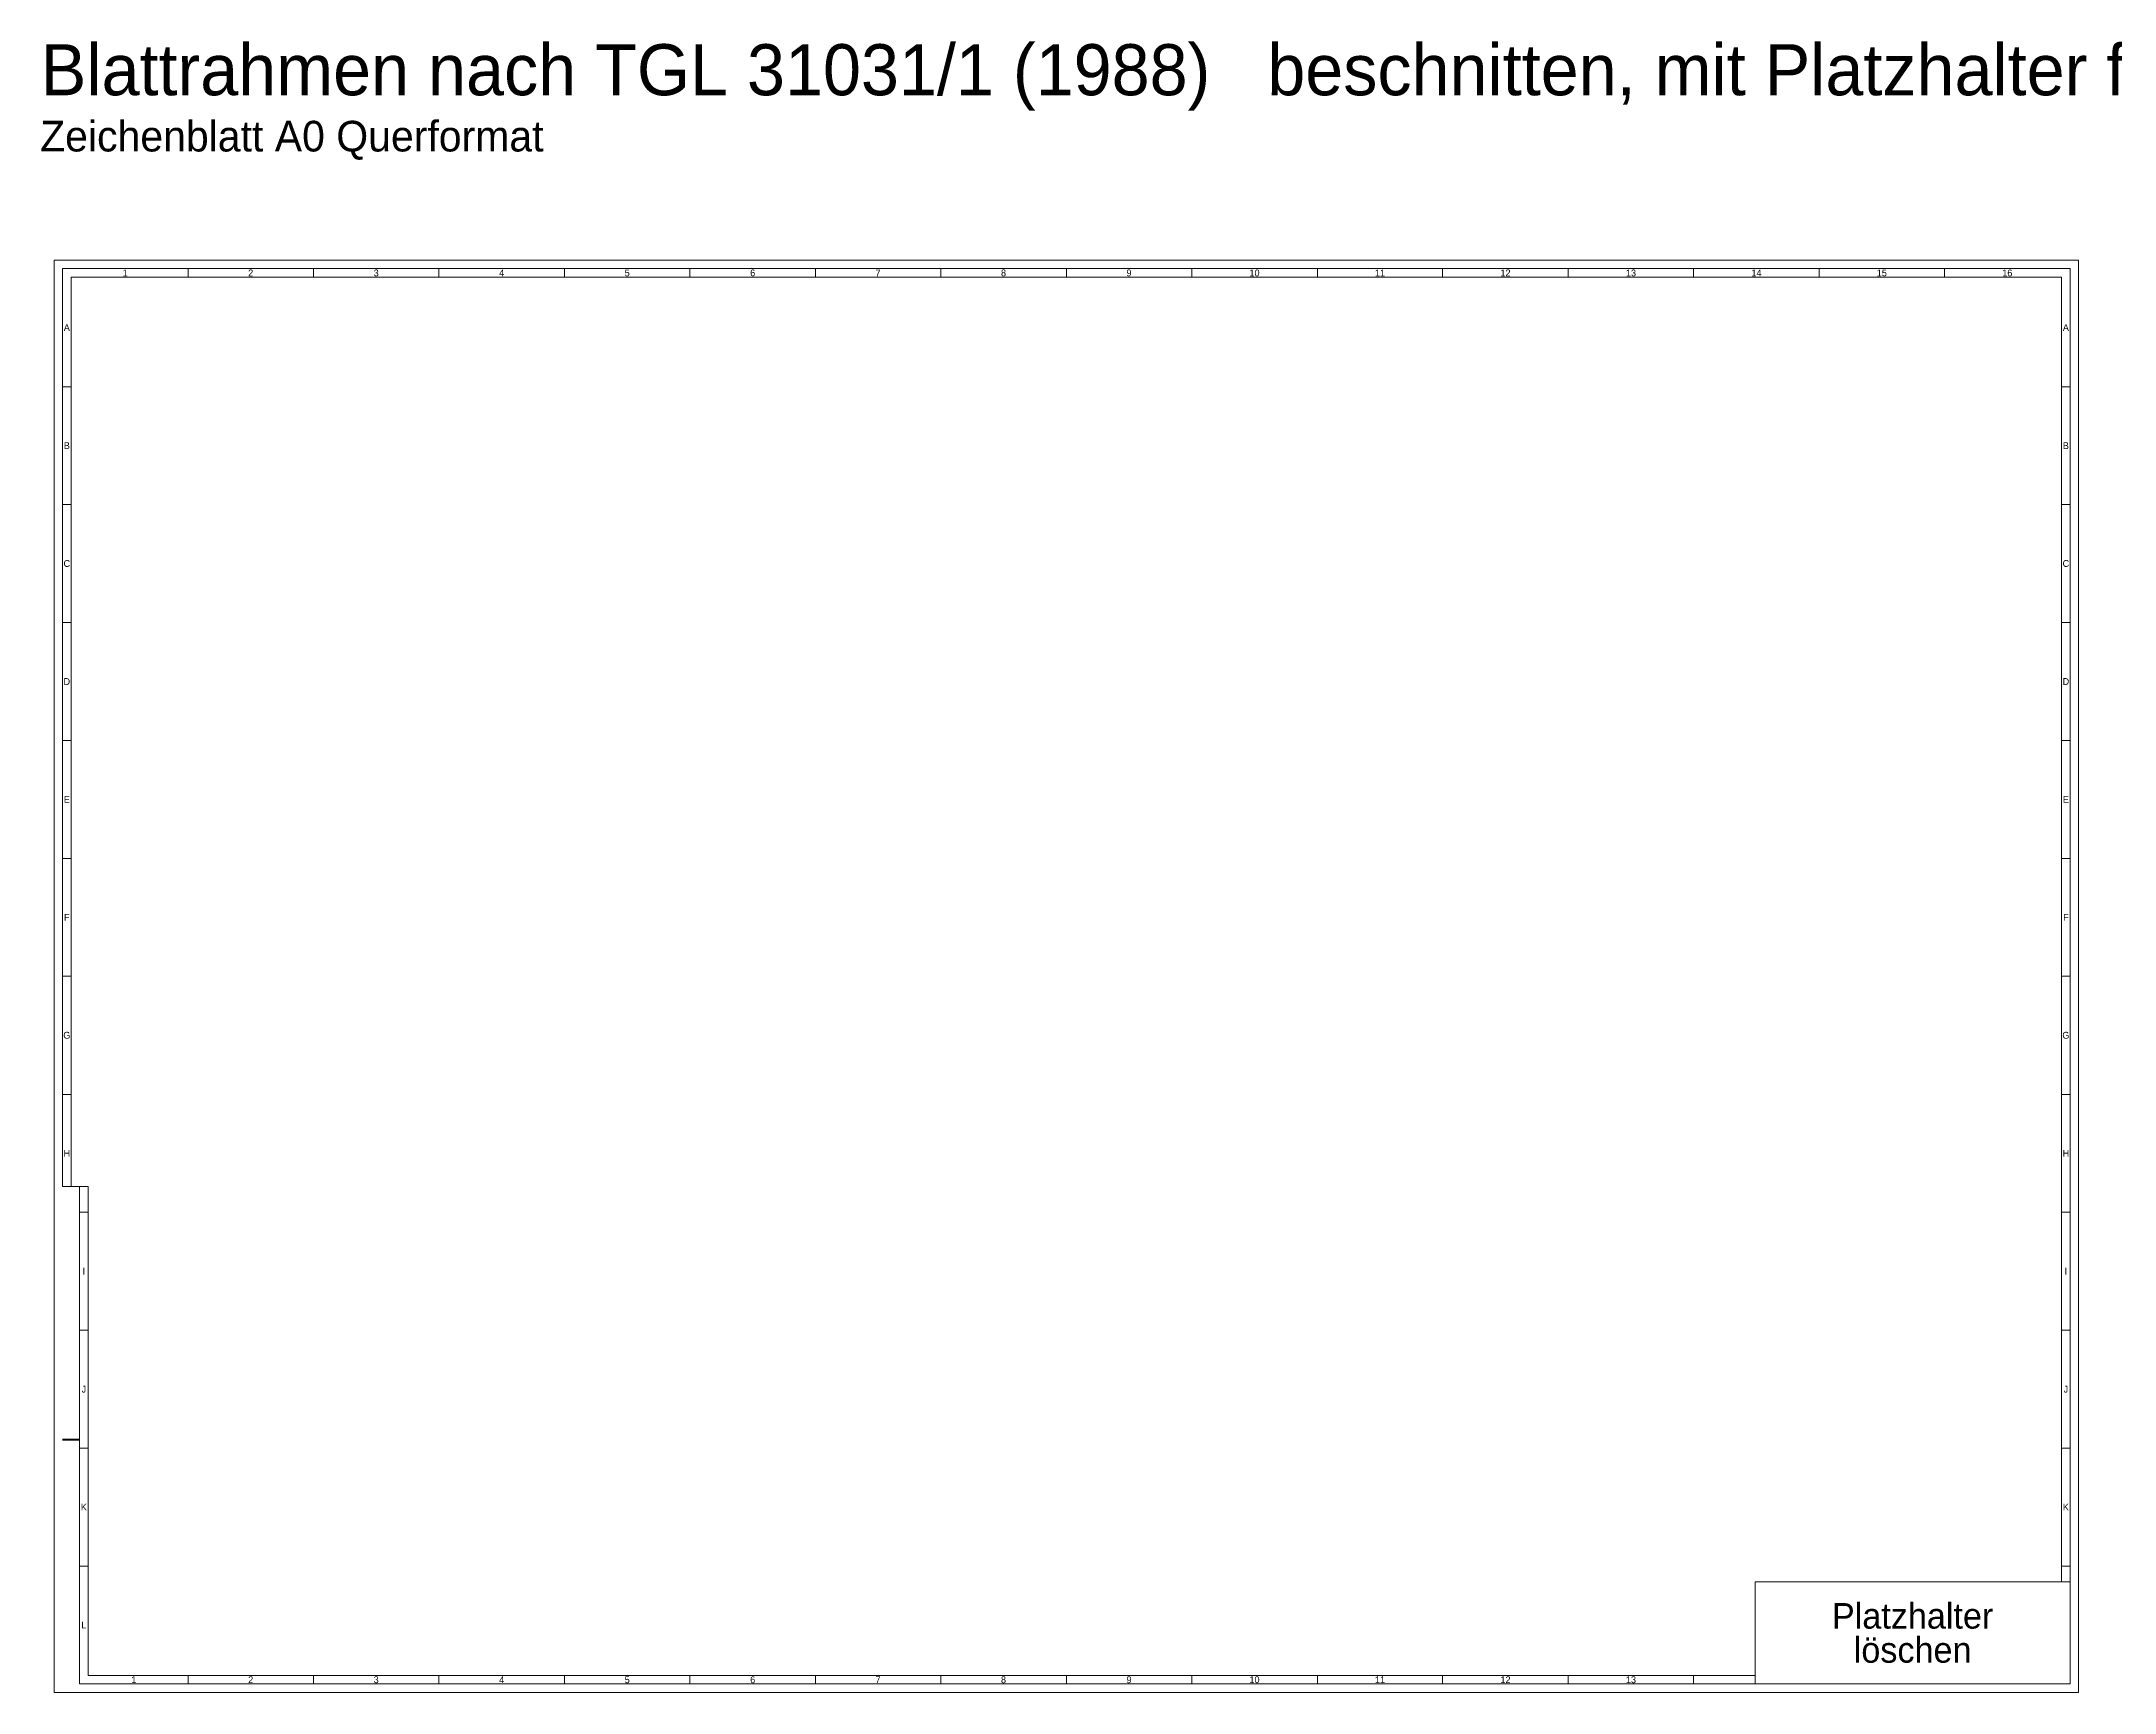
# Model space of a CAD drawing. Header units: millimetres. Extents: x -2160 to 2026, y -3062 to 969.
# Drawn here: x -2137 to -920, y -2462 to -1492 of the extents above; entities that cross this region are included whole.
import ezdxf
from ezdxf.enums import TextEntityAlignment as Align

# ---------------------------------------------------------------- set-up
doc = ezdxf.new("R2010")
doc.units = ezdxf.units.MM
for name, color, linetype, lineweight, true_color in [('Blattformate', 2, 'Continuous', 5, 0xffff00), ('Hilfe', 6, 'Continuous', 5, 0xff00ff), ('Legende', 7, 'Continuous', 5, 0x000000), ('Lochung', 94, 'Continuous', 50, 0x008000), ('Platzhalter PK', 1, 'Continuous', 5, 0xff0000), ('Zeichnungsrahmen_1', 7, 'Continuous', 5, 0x000000)]:
    doc.layers.add(name, color=color, linetype=linetype, lineweight=lineweight, true_color=true_color)
doc.styles.add('textstyle211', font='')
doc.styles.add('textstyle230', font='')
doc.styles.add('textstyle305', font='')
doc.styles.add('textstyle306', font='')
doc.styles.add('textstyle307', font='')
doc.styles.add('textstyle308', font='')
doc.styles.add('textstyle309', font='')
doc.styles.add('textstyle310', font='')
doc.styles.add('textstyle311', font='')
doc.styles.add('textstyle312', font='')
doc.styles.add('textstyle313', font='')
doc.styles.add('textstyle314', font='')
doc.styles.add('textstyle315', font='')
doc.styles.add('textstyle316', font='')
doc.styles.add('textstyle317', font='')
doc.styles.add('textstyle318', font='')
doc.styles.add('textstyle319', font='')
doc.styles.add('textstyle320', font='')
doc.styles.add('textstyle321', font='')
doc.styles.add('textstyle326', font='')
doc.styles.add('textstyle327', font='')
doc.styles.add('textstyle329', font='')
doc.styles.add('textstyle338', font='')
doc.styles.add('textstyle339', font='')
doc.styles.add('textstyle340', font='')
doc.styles.add('textstyle341', font='')
doc.styles.add('textstyle342', font='')
doc.styles.add('textstyle343', font='')
doc.styles.add('textstyle344', font='')
doc.styles.add('textstyle345', font='')
doc.styles.add('textstyle346', font='')
doc.styles.add('textstyle347', font='')
doc.styles.add('textstyle348', font='')
doc.styles.add('textstyle349', font='')
doc.styles.add('textstyle350', font='')
doc.styles.add('textstyle351', font='')
doc.styles.add('textstyle352', font='')
doc.styles.add('textstyle353', font='')
doc.styles.add('textstyle354', font='')
doc.styles.add('textstyle355', font='')
doc.styles.add('textstyle356', font='')
doc.styles.add('textstyle357', font='')
doc.styles.add('textstyle358', font='')
doc.styles.add('textstyle359', font='')
doc.styles.add('textstyle360', font='')
doc.styles.add('textstyle361', font='')
doc.styles.add('textstyle362', font='')
doc.styles.add('textstyle363', font='')
doc.styles.add('textstyle364', font='')
doc.styles.add('textstyle365', font='')
doc.styles.add('textstyle366', font='')
doc.styles.add('textstyle367', font='')
doc.styles.add('textstyle368', font='')
doc.styles.add('textstyle369', font='')
doc.styles.add('textstyle370', font='')
doc.styles.add('textstyle412', font='')
doc.styles.get('textstyle211').set_extended_font_data('TGL 31034-1')
doc.styles.get('textstyle230').set_extended_font_data('TGL 31034-1')
doc.styles.get('textstyle305').set_extended_font_data('TGL 31034-1')
doc.styles.get('textstyle306').set_extended_font_data('TGL 31034-1')
doc.styles.get('textstyle307').set_extended_font_data('TGL 31034-1')
doc.styles.get('textstyle308').set_extended_font_data('TGL 31034-1')
doc.styles.get('textstyle309').set_extended_font_data('TGL 31034-1')
doc.styles.get('textstyle310').set_extended_font_data('TGL 31034-1')
doc.styles.get('textstyle311').set_extended_font_data('TGL 31034-1')
doc.styles.get('textstyle312').set_extended_font_data('TGL 31034-1')
doc.styles.get('textstyle313').set_extended_font_data('TGL 31034-1')
doc.styles.get('textstyle314').set_extended_font_data('TGL 31034-1')
doc.styles.get('textstyle315').set_extended_font_data('TGL 31034-1')
doc.styles.get('textstyle316').set_extended_font_data('TGL 31034-1')
doc.styles.get('textstyle317').set_extended_font_data('TGL 31034-1')
doc.styles.get('textstyle318').set_extended_font_data('TGL 31034-1')
doc.styles.get('textstyle319').set_extended_font_data('TGL 31034-1')
doc.styles.get('textstyle320').set_extended_font_data('TGL 31034-1')
doc.styles.get('textstyle321').set_extended_font_data('TGL 31034-1')
doc.styles.get('textstyle326').set_extended_font_data('TGL 31034-1')
doc.styles.get('textstyle327').set_extended_font_data('TGL 31034-1')
doc.styles.get('textstyle329').set_extended_font_data('TGL 31034-1')
doc.styles.get('textstyle338').set_extended_font_data('TGL 31034-1')
doc.styles.get('textstyle339').set_extended_font_data('TGL 31034-1')
doc.styles.get('textstyle340').set_extended_font_data('TGL 31034-1')
doc.styles.get('textstyle341').set_extended_font_data('TGL 31034-1')
doc.styles.get('textstyle342').set_extended_font_data('TGL 31034-1')
doc.styles.get('textstyle343').set_extended_font_data('TGL 31034-1')
doc.styles.get('textstyle344').set_extended_font_data('TGL 31034-1')
doc.styles.get('textstyle345').set_extended_font_data('TGL 31034-1')
doc.styles.get('textstyle346').set_extended_font_data('TGL 31034-1')
doc.styles.get('textstyle347').set_extended_font_data('TGL 31034-1')
doc.styles.get('textstyle348').set_extended_font_data('TGL 31034-1')
doc.styles.get('textstyle349').set_extended_font_data('TGL 31034-1')
doc.styles.get('textstyle350').set_extended_font_data('TGL 31034-1')
doc.styles.get('textstyle351').set_extended_font_data('TGL 31034-1')
doc.styles.get('textstyle352').set_extended_font_data('TGL 31034-1')
doc.styles.get('textstyle353').set_extended_font_data('TGL 31034-1')
doc.styles.get('textstyle354').set_extended_font_data('TGL 31034-1')
doc.styles.get('textstyle355').set_extended_font_data('TGL 31034-1')
doc.styles.get('textstyle356').set_extended_font_data('TGL 31034-1')
doc.styles.get('textstyle357').set_extended_font_data('TGL 31034-1')
doc.styles.get('textstyle358').set_extended_font_data('TGL 31034-1')
doc.styles.get('textstyle359').set_extended_font_data('TGL 31034-1')
doc.styles.get('textstyle360').set_extended_font_data('TGL 31034-1')
doc.styles.get('textstyle361').set_extended_font_data('TGL 31034-1')
doc.styles.get('textstyle362').set_extended_font_data('TGL 31034-1')
doc.styles.get('textstyle363').set_extended_font_data('TGL 31034-1')
doc.styles.get('textstyle364').set_extended_font_data('TGL 31034-1')
doc.styles.get('textstyle365').set_extended_font_data('TGL 31034-1')
doc.styles.get('textstyle366').set_extended_font_data('TGL 31034-1')
doc.styles.get('textstyle367').set_extended_font_data('TGL 31034-1')
doc.styles.get('textstyle368').set_extended_font_data('TGL 31034-1')
doc.styles.get('textstyle369').set_extended_font_data('TGL 31034-1')
doc.styles.get('textstyle370').set_extended_font_data('TGL 31034-1')
doc.styles.get('textstyle412').set_extended_font_data('TGL 31034-1')

msp = doc.modelspace()

# ---------------------------------------------------------------- linework, layer by layer
at = {"layer": 'Blattformate'}
for p, q in [((-940.7, -1620.6), (-2129.7, -1620.6)), ((-2129.7, -1620.6), (-2129.7, -2461.6)), ((-940.7, -2461.6), (-940.7, -1620.6)), ((-2129.7, -2461.6), (-940.7, -2461.6))]:
    msp.add_line(p, q, dxfattribs=at)
at = {"layer": 'Lochung'}
msp.add_line((-2124.7, -2313.1), (-2114.7, -2313.1), dxfattribs=at)
at = {"layer": 'Platzhalter PK'}
for p, q in [((-945.7, -2396.6), (-1130.7, -2396.6)), ((-1130.7, -2396.6), (-1130.7, -2456.6)), ((-945.7, -2456.6), (-945.7, -2396.6)), ((-1130.7, -2456.6), (-945.7, -2456.6))]:
    msp.add_line(p, q, dxfattribs=at)
at = {"layer": 'Zeichnungsrahmen_1'}
for p, q in [((-2124.7, -1625.6), (-2124.7, -2164.6)), ((-2124.7, -1625.6), (-945.7, -1625.6)), ((-2119.7, -2164.6), (-2119.7, -1630.6)), ((-950.7, -1630.6), (-2119.7, -1630.6)), ((-2051, -1625.6), (-2051, -1630.6)), ((-1977.3, -1625.6), (-1977.3, -1630.6)), ((-1903.7, -1625.6), (-1903.7, -1630.6)), ((-1830, -1625.6), (-1830, -1630.6)), ((-1756.3, -1625.6), (-1756.3, -1630.6)), ((-1682.6, -1625.6), (-1682.6, -1630.6)), ((-1608.9, -1625.6), (-1608.9, -1630.6)), ((-1535.2, -1625.6), (-1535.2, -1630.6)), ((-1461.5, -1625.6), (-1461.5, -1630.6)), ((-1387.8, -1625.6), (-1387.8, -1630.6)), ((-1314.2, -1625.6), (-1314.2, -1630.6)), ((-1240.5, -1625.6), (-1240.5, -1630.6)), ((-1166.8, -1625.6), (-1166.8, -1630.6)), ((-1093.1, -1625.6), (-1093.1, -1630.6)), ((-1019.4, -1625.6), (-1019.4, -1630.6)), ((-950.7, -2396.6), (-950.7, -1630.6)), ((-945.7, -1625.6), (-945.7, -2396.6)), ((-2119.7, -1694.9), (-2124.7, -1694.9)), ((-945.7, -1694.9), (-950.7, -1694.9)), ((-2119.7, -1764.1), (-2124.7, -1764.1)), ((-945.7, -1764.1), (-950.7, -1764.1)), ((-2119.7, -1833.4), (-2124.7, -1833.4)), ((-945.7, -1833.4), (-950.7, -1833.4)), ((-2119.7, -1902.6), (-2124.7, -1902.6)), ((-945.7, -1902.6), (-950.7, -1902.6)), ((-2119.7, -1971.9), (-2124.7, -1971.9)), ((-945.7, -1971.9), (-950.7, -1971.9)), ((-2119.7, -2041.1), (-2124.7, -2041.1)), ((-945.7, -2041.1), (-950.7, -2041.1)), ((-2119.7, -2110.4), (-2124.7, -2110.4)), ((-945.7, -2110.4), (-950.7, -2110.4)), ((-2124.7, -2164.6), (-2109.7, -2164.6)), ((-2114.7, -2456.6), (-2114.7, -2164.6)), ((-2109.7, -2164.6), (-2109.7, -2451.6)), ((-2109.7, -2179.6), (-2114.7, -2179.6)), ((-945.7, -2179.6), (-950.7, -2179.6)), ((-2109.7, -2248.9), (-2114.7, -2248.9)), ((-945.7, -2248.9), (-950.7, -2248.9)), ((-2109.7, -2318.1), (-2114.7, -2318.1)), ((-945.7, -2318.1), (-950.7, -2318.1)), ((-2114.7, -2387.4), (-2109.7, -2387.4)), ((-945.7, -2387.4), (-950.7, -2387.4)), ((-2114.7, -2456.6), (-1130.7, -2456.6)), ((-1130.7, -2451.6), (-2109.7, -2451.6)), ((-2051, -2451.6), (-2051, -2456.6)), ((-1977.3, -2451.6), (-1977.3, -2456.6)), ((-1903.7, -2451.6), (-1903.7, -2456.6)), ((-1830, -2451.6), (-1830, -2456.6)), ((-1756.3, -2451.6), (-1756.3, -2456.6)), ((-1682.6, -2451.6), (-1682.6, -2456.6)), ((-1608.9, -2451.6), (-1608.9, -2456.6)), ((-1535.2, -2451.6), (-1535.2, -2456.6)), ((-1461.5, -2451.6), (-1461.5, -2456.6)), ((-1387.8, -2451.6), (-1387.8, -2456.6)), ((-1314.2, -2451.6), (-1314.2, -2456.6)), ((-1240.5, -2451.6), (-1240.5, -2456.6)), ((-1166.8, -2451.6), (-1166.8, -2456.6))]:
    msp.add_line(p, q, dxfattribs=at)

# ---------------------------------------------------------------- texts
at = {"layer": 'Hilfe'}
for s, style, p in [('Platzhalter', 'textstyle412', (-1038.2, -2416.6)), ('löschen', 'textstyle370', (-1038.2, -2436.6))]:
    msp.add_text(s, height=15, dxfattribs=dict(at, style=style)).set_placement(p, align=Align.MIDDLE_CENTER)
at = {"layer": 'Legende'}
for s, height, style, p in [('Blattrahmen nach TGL 31031/1 (1988)   beschnitten, mit Platzhalter für PK', 30, 'textstyle211', (-2137.5, -1493.8)), ('Zeichenblatt A0 Querformat', 18, 'textstyle230', (-2137.9, -1538.8))]:
    msp.add_text(s, height=height, dxfattribs=dict(at, style=style)).set_placement(p, align=Align.TOP_LEFT)
at = {"layer": 'Zeichnungsrahmen_1'}
for s, style, p in [('1', 'textstyle305', (-2087.9, -1628.1)), ('2', 'textstyle343', (-2014.2, -1628.1)), ('3', 'textstyle342', (-1940.5, -1628.1)), ('4', 'textstyle345', (-1866.8, -1628.1)), ('5', 'textstyle344', (-1793.1, -1628.1)), ('6', 'textstyle339', (-1719.4, -1628.1)), ('7', 'textstyle338', (-1645.8, -1628.1)), ('8', 'textstyle341', (-1572.1, -1628.1)), ('9', 'textstyle340', (-1498.4, -1628.1)), ('10', 'textstyle351', (-1424.7, -1628.1)), ('11', 'textstyle350', (-1351, -1628.1)), ('12', 'textstyle353', (-1277.3, -1628.1)), ('13', 'textstyle352', (-1203.6, -1628.1)), ('14', 'textstyle347', (-1129.9, -1628.1)), ('15', 'textstyle346', (-1056.3, -1628.1)), ('16', 'textstyle349', (-982.6, -1628.1)), ('A', 'textstyle348', (-2122.2, -1660.2)), ('A', 'textstyle359', (-948.2, -1660.2)), ('B', 'textstyle358', (-2122.2, -1729.5)), ('B', 'textstyle361', (-948.2, -1729.5)), ('C', 'textstyle360', (-2122.2, -1798.7)), ('C', 'textstyle355', (-948.2, -1798.7)), ('D', 'textstyle354', (-2122.2, -1868)), ('D', 'textstyle357', (-948.2, -1868)), ('E', 'textstyle356', (-2122.2, -1937.2)), ('E', 'textstyle367', (-948.2, -1937.2)), ('F', 'textstyle366', (-2122.2, -2006.5)), ('F', 'textstyle369', (-948.2, -2006.5)), ('G', 'textstyle368', (-2122.2, -2075.7)), ('G', 'textstyle363', (-948.2, -2075.7)), ('H', 'textstyle362', (-2122.2, -2145)), ('H', 'textstyle365', (-948.2, -2145)), ('I', 'textstyle364', (-2112.2, -2214.2)), ('I', 'textstyle327', (-948.2, -2214.2)), ('J', 'textstyle311', (-2112.2, -2283.5)), ('J', 'textstyle326', (-948.2, -2283.5)), ('K', 'textstyle310', (-2112.2, -2352.7)), ('K', 'textstyle329', (-948.2, -2352.7)), ('L', 'textstyle313', (-2112.2, -2422)), ('1', 'textstyle312', (-2082.9, -2454.1)), ('2', 'textstyle307', (-2014.2, -2454.1)), ('3', 'textstyle306', (-1940.5, -2454.1)), ('4', 'textstyle309', (-1866.8, -2454.1)), ('5', 'textstyle308', (-1793.1, -2454.1)), ('6', 'textstyle319', (-1719.4, -2454.1)), ('7', 'textstyle318', (-1645.8, -2454.1)), ('8', 'textstyle321', (-1572.1, -2454.1)), ('9', 'textstyle320', (-1498.4, -2454.1)), ('10', 'textstyle315', (-1424.7, -2454.1)), ('11', 'textstyle314', (-1351, -2454.1)), ('12', 'textstyle317', (-1277.3, -2454.1)), ('13', 'textstyle316', (-1203.6, -2454.1))]:
    msp.add_text(s, height=4, dxfattribs=dict(at, style=style)).set_placement(p, align=Align.MIDDLE_CENTER)

doc.saveas('drawing.dxf')
